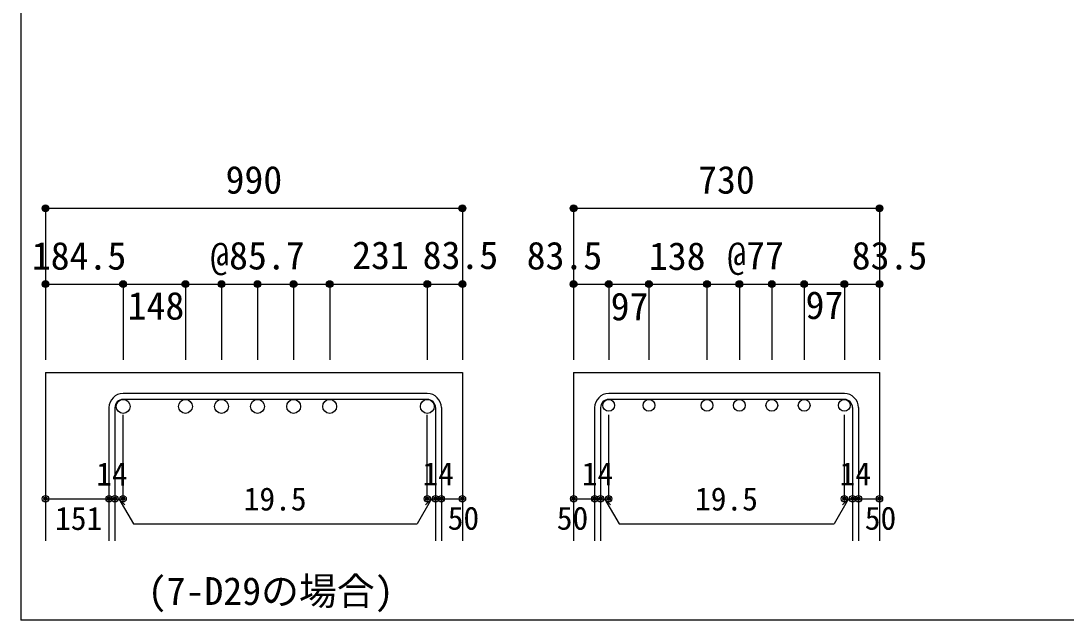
# Model space of a CAD drawing. Units: millimetres at full size, sheet at 1:30; details may follow other scales. Extents: x -5973 to 5954, y -4195 to 4201.
# Drawn here: x -5973 to -3489, y -4195 to -2772 of the extents above; entities that cross this region are included whole.
import ezdxf
from ezdxf.enums import TextEntityAlignment as Align

# ---------------------------------------------------------------- set-up
doc = ezdxf.new("R2010")
doc.units = ezdxf.units.MM
doc.header["$LTSCALE"] = 30
doc.header["$PDMODE"] = 32
doc.header["$PDSIZE"] = 15
for name, color, linetype in [('0-1_躯体線', 2, 'Continuous'), ('0-5_基礎梁筋', 7, 'Continuous'), ('0-6_スタラップ筋', 7, 'Continuous'), ('0-7_文字', 4, 'Continuous'), ('0-D_寸法', 4, 'Continuous'), ('F-0_枠', 6, 'Continuous')]:
    doc.layers.add(name, color=color, linetype=linetype)
doc.styles.add('ＭＳ ゴシック', font='')
doc.styles.get('ＭＳ ゴシック').set_extended_font_data('MS Gothic')

msp = doc.modelspace()

# ---------------------------------------------------------------- linework, layer by layer
at = {"layer": '0-1_躯体線'}
for p, q in [((-5914.51, -3607.16), (-5914.51, -4007.16)), ((-5914.51, -3607.16), (-4923.51, -3607.16)), ((-4923.51, -3607.16), (-4923.51, -4007.16)), ((-4659.3, -3607.16), (-4659.3, -4007.16)), ((-4659.3, -3607.16), (-3932.3, -3607.16)), ((-3932.3, -3607.16), (-3932.3, -4007.16))]:
    msp.add_line(p, q, dxfattribs=at)
at = {"layer": '0-5_基礎梁筋', "color": 3}
for centre, radius in [((-5730.01, -3687.66), 16.5), ((-5581.89, -3687.66), 16.5), ((-5496.17, -3687.66), 16.5), ((-5410.45, -3687.66), 16.5), ((-5324.73, -3687.66), 16.5), ((-5239.01, -3687.66), 16.5), ((-5007.01, -3687.66), 16.5), ((-4575.8, -3685.16), 14), ((-4480.3, -3685.16), 14), ((-4342.3, -3685.16), 14), ((-4265.3, -3685.16), 14), ((-4188.3, -3685.16), 14), ((-4111.3, -3685.16), 14), ((-4015.8, -3685.16), 14)]:
    msp.add_circle(centre, radius, dxfattribs=at)
at = {"layer": '0-6_スタラップ筋'}
for p, q in [((-5007.01, -3657.16), (-5730.01, -3657.16)), ((-5007.01, -3671.16), (-5730.01, -3671.16)), ((-4015.8, -3657.16), (-4575.8, -3657.16)), ((-4015.8, -3671.16), (-4575.8, -3671.16)), ((-5763.51, -3690.66), (-5763.51, -4007.16)), ((-5749.51, -3690.66), (-5749.51, -4007.16)), ((-4987.51, -3690.66), (-4987.51, -4007.16)), ((-4973.51, -3690.66), (-4973.51, -4007.16)), ((-4609.3, -3690.66), (-4609.3, -4007.16)), ((-4595.3, -3690.66), (-4595.3, -4007.16)), ((-3996.3, -3690.66), (-3996.3, -4007.16)), ((-3982.3, -3690.66), (-3982.3, -4007.16))]:
    msp.add_line(p, q, dxfattribs=at)
for centre, radius, start, end in [((-5730.01, -3690.66), 33.5, 90, 180), ((-5730.01, -3690.66), 19.5, 90, 180), ((-5007.01, -3690.66), 33.5, 0, 90), ((-5007.01, -3690.66), 19.5, 0, 90), ((-4575.8, -3690.66), 33.5, 90, 180), ((-4575.8, -3690.66), 19.5, 90, 180), ((-4015.8, -3690.66), 33.5, 0, 90), ((-4015.8, -3690.66), 19.5, 0, 90)]:
    msp.add_arc(centre, radius, start, end, dxfattribs=at)
at = {"layer": '0-D_寸法'}
for p, q in [((-5914.51, -3217.16), (-5914.51, -3397.16)), ((-5914.51, -3217.16), (-4923.51, -3217.16)), ((-4923.51, -3217.16), (-4923.51, -3397.16)), ((-4923.51, -3217.16), (-4923.51, -3397.16)), ((-4659.3, -3217.16), (-4659.3, -3397.16)), ((-4659.3, -3217.16), (-3932.3, -3217.16)), ((-3932.3, -3217.16), (-3932.3, -3397.16)), ((-3932.3, -3217.16), (-3932.3, -3397.16)), ((-5914.51, -3397.16), (-5914.51, -3577.16)), ((-5914.51, -3397.16), (-4923.51, -3397.16)), ((-5730.01, -3397.16), (-5730.01, -3577.16)), ((-5581.89, -3397.16), (-5581.89, -3577.16)), ((-5496.17, -3397.16), (-5496.17, -3577.16)), ((-5410.45, -3397.16), (-5410.45, -3577.16)), ((-5324.73, -3397.16), (-5324.73, -3577.16)), ((-5239.01, -3397.16), (-5239.01, -3577.16)), ((-5007.01, -3397.16), (-5007.01, -3577.16)), ((-4923.51, -3397.16), (-4923.51, -3577.16)), ((-4659.3, -3397.16), (-4659.3, -3577.16)), ((-4659.3, -3397.16), (-3932.3, -3397.16)), ((-4575.8, -3397.16), (-4575.8, -3577.16)), ((-4480.3, -3397.16), (-4480.3, -3577.16)), ((-4342.3, -3397.16), (-4342.3, -3577.16)), ((-4265.3, -3397.16), (-4265.3, -3577.16)), ((-4188.3, -3397.16), (-4188.3, -3577.16)), ((-4111.3, -3397.16), (-4111.3, -3577.16)), ((-4015.8, -3397.16), (-4015.8, -3577.16)), ((-3932.3, -3397.16), (-3932.3, -3577.16)), ((-5007.01, -3907.16), (-5007.01, -3707.83)), ((-4575.8, -3907.16), (-4575.8, -3707.83)), ((-4015.8, -3907.16), (-4015.8, -3707.83)), ((-5914.51, -3907.16), (-5763.51, -3907.16)), ((-5739.76, -3907.16), (-5705.54, -3966.44)), ((-5739.76, -3907.16), (-5725.62, -3921.31)), ((-4997.26, -3907.16), (-5031.48, -3966.44)), ((-4997.26, -3907.16), (-5011.4, -3921.31)), ((-5007.01, -3907.16), (-4923.51, -3907.16)), ((-4987.51, -3907.16), (-4973.51, -3907.16)), ((-4659.3, -3907.16), (-4609.3, -3907.16)), ((-4609.3, -3907.16), (-4575.8, -3907.16)), ((-4585.55, -3907.16), (-4571.41, -3921.31)), ((-4585.55, -3907.16), (-4551.33, -3966.44)), ((-4006.05, -3907.16), (-4040.27, -3966.44)), ((-4006.05, -3907.16), (-4020.19, -3921.31)), ((-4015.8, -3907.16), (-3932.3, -3907.16)), ((-3996.3, -3907.16), (-3982.3, -3907.16)), ((-5705.54, -3966.44), (-5031.48, -3966.44)), ((-4551.33, -3966.44), (-4040.27, -3966.44))]:
    msp.add_line(p, q, dxfattribs=at)
msp.add_lwpolyline([(-5763.51, -3907.16), (-5730.01, -3907.16), (-5730.01, -3707.83)], dxfattribs=at)
for centre, radius in [((-5914.51, -3217.16), 8), ((-5914.51, -3217.16), 7.2), ((-5914.51, -3217.16), 6.4), ((-5914.51, -3217.16), 5.6), ((-5914.51, -3217.16), 4.8), ((-5914.51, -3217.16), 4), ((-5914.51, -3217.16), 3.2), ((-5914.51, -3217.16), 2.4), ((-5914.51, -3217.16), 1.6), ((-5914.51, -3217.16), 0.8), ((-4923.51, -3217.16), 8), ((-4923.51, -3217.16), 7.2), ((-4923.51, -3217.16), 6.4), ((-4923.51, -3217.16), 5.6), ((-4923.51, -3217.16), 4.8), ((-4923.51, -3217.16), 4), ((-4923.51, -3217.16), 3.2), ((-4923.51, -3217.16), 2.4), ((-4923.51, -3217.16), 1.6), ((-4923.51, -3217.16), 0.8), ((-4659.3, -3217.16), 8), ((-4659.3, -3217.16), 7.2), ((-4659.3, -3217.16), 6.4), ((-4659.3, -3217.16), 5.6), ((-4659.3, -3217.16), 4.8), ((-4659.3, -3217.16), 4), ((-4659.3, -3217.16), 3.2), ((-4659.3, -3217.16), 2.4), ((-4659.3, -3217.16), 1.6), ((-4659.3, -3217.16), 0.8), ((-3932.3, -3217.16), 8), ((-3932.3, -3217.16), 7.2), ((-3932.3, -3217.16), 6.4), ((-3932.3, -3217.16), 5.6), ((-3932.3, -3217.16), 4.8), ((-3932.3, -3217.16), 4), ((-3932.3, -3217.16), 3.2), ((-3932.3, -3217.16), 2.4), ((-3932.3, -3217.16), 1.6), ((-3932.3, -3217.16), 0.8), ((-5914.51, -3397.16), 8), ((-5914.51, -3397.16), 7.2), ((-5914.51, -3397.16), 6.4), ((-5914.51, -3397.16), 5.6), ((-5914.51, -3397.16), 4.8), ((-5914.51, -3397.16), 4), ((-5914.51, -3397.16), 3.2), ((-5914.51, -3397.16), 2.4), ((-5914.51, -3397.16), 1.6), ((-5914.51, -3397.16), 0.8), ((-5730.01, -3397.16), 8), ((-5730.01, -3397.16), 7.2), ((-5730.01, -3397.16), 6.4), ((-5730.01, -3397.16), 5.6), ((-5730.01, -3397.16), 4.8), ((-5730.01, -3397.16), 4), ((-5730.01, -3397.16), 3.2), ((-5730.01, -3397.16), 2.4), ((-5730.01, -3397.16), 1.6), ((-5730.01, -3397.16), 0.8), ((-5581.89, -3397.16), 8), ((-5581.89, -3397.16), 7.2), ((-5581.89, -3397.16), 6.4), ((-5581.89, -3397.16), 5.6), ((-5581.89, -3397.16), 4.8), ((-5581.89, -3397.16), 4), ((-5581.89, -3397.16), 3.2), ((-5581.89, -3397.16), 2.4), ((-5581.89, -3397.16), 1.6), ((-5581.89, -3397.16), 0.8), ((-5496.17, -3397.16), 8), ((-5496.17, -3397.16), 7.2), ((-5496.17, -3397.16), 6.4), ((-5496.17, -3397.16), 5.6), ((-5496.17, -3397.16), 4.8), ((-5496.17, -3397.16), 4), ((-5496.17, -3397.16), 3.2), ((-5496.17, -3397.16), 2.4), ((-5496.17, -3397.16), 1.6), ((-5496.17, -3397.16), 0.8), ((-5410.45, -3397.16), 8), ((-5410.45, -3397.16), 7.2), ((-5410.45, -3397.16), 6.4), ((-5410.45, -3397.16), 5.6), ((-5410.45, -3397.16), 4.8), ((-5410.45, -3397.16), 4), ((-5410.45, -3397.16), 3.2), ((-5410.45, -3397.16), 2.4), ((-5410.45, -3397.16), 1.6), ((-5410.45, -3397.16), 0.8), ((-5324.73, -3397.16), 8), ((-5324.73, -3397.16), 7.2), ((-5324.73, -3397.16), 6.4), ((-5324.73, -3397.16), 5.6), ((-5324.73, -3397.16), 4.8), ((-5324.73, -3397.16), 4), ((-5324.73, -3397.16), 3.2), ((-5324.73, -3397.16), 2.4), ((-5324.73, -3397.16), 1.6), ((-5324.73, -3397.16), 0.8), ((-5239.01, -3397.16), 8), ((-5239.01, -3397.16), 7.2), ((-5239.01, -3397.16), 6.4), ((-5239.01, -3397.16), 5.6), ((-5239.01, -3397.16), 4.8), ((-5239.01, -3397.16), 4), ((-5239.01, -3397.16), 3.2), ((-5239.01, -3397.16), 2.4), ((-5239.01, -3397.16), 1.6), ((-5239.01, -3397.16), 0.8), ((-5007.01, -3397.16), 8), ((-5007.01, -3397.16), 7.2), ((-5007.01, -3397.16), 6.4), ((-5007.01, -3397.16), 5.6), ((-5007.01, -3397.16), 4.8), ((-5007.01, -3397.16), 4), ((-5007.01, -3397.16), 3.2), ((-5007.01, -3397.16), 2.4), ((-5007.01, -3397.16), 1.6), ((-5007.01, -3397.16), 0.8), ((-4923.51, -3397.16), 8), ((-4923.51, -3397.16), 7.2), ((-4923.51, -3397.16), 6.4), ((-4923.51, -3397.16), 5.6), ((-4923.51, -3397.16), 4.8), ((-4923.51, -3397.16), 4), ((-4923.51, -3397.16), 3.2), ((-4923.51, -3397.16), 2.4), ((-4923.51, -3397.16), 1.6), ((-4923.51, -3397.16), 0.8), ((-4659.3, -3397.16), 8), ((-4659.3, -3397.16), 7.2), ((-4659.3, -3397.16), 6.4), ((-4659.3, -3397.16), 5.6), ((-4659.3, -3397.16), 4.8), ((-4659.3, -3397.16), 4), ((-4659.3, -3397.16), 3.2), ((-4659.3, -3397.16), 2.4), ((-4659.3, -3397.16), 1.6), ((-4659.3, -3397.16), 0.8), ((-4575.8, -3397.16), 8), ((-4575.8, -3397.16), 7.2), ((-4575.8, -3397.16), 6.4), ((-4575.8, -3397.16), 5.6), ((-4575.8, -3397.16), 4.8), ((-4575.8, -3397.16), 4), ((-4575.8, -3397.16), 3.2), ((-4575.8, -3397.16), 2.4), ((-4575.8, -3397.16), 1.6), ((-4575.8, -3397.16), 0.8), ((-4480.3, -3397.16), 8), ((-4480.3, -3397.16), 7.2), ((-4480.3, -3397.16), 6.4), ((-4480.3, -3397.16), 5.6), ((-4480.3, -3397.16), 4.8), ((-4480.3, -3397.16), 4), ((-4480.3, -3397.16), 3.2), ((-4480.3, -3397.16), 2.4), ((-4480.3, -3397.16), 1.6), ((-4480.3, -3397.16), 0.8), ((-4342.3, -3397.16), 8), ((-4342.3, -3397.16), 7.2), ((-4342.3, -3397.16), 6.4), ((-4342.3, -3397.16), 5.6), ((-4342.3, -3397.16), 4.8), ((-4342.3, -3397.16), 4), ((-4342.3, -3397.16), 3.2), ((-4342.3, -3397.16), 2.4), ((-4342.3, -3397.16), 1.6), ((-4342.3, -3397.16), 0.8), ((-4265.3, -3397.16), 8), ((-4265.3, -3397.16), 7.2), ((-4265.3, -3397.16), 6.4), ((-4265.3, -3397.16), 5.6), ((-4265.3, -3397.16), 4.8), ((-4265.3, -3397.16), 4), ((-4265.3, -3397.16), 3.2), ((-4265.3, -3397.16), 2.4), ((-4265.3, -3397.16), 1.6), ((-4265.3, -3397.16), 0.8), ((-4188.3, -3397.16), 8), ((-4188.3, -3397.16), 7.2), ((-4188.3, -3397.16), 6.4), ((-4188.3, -3397.16), 5.6), ((-4188.3, -3397.16), 4.8), ((-4188.3, -3397.16), 4), ((-4188.3, -3397.16), 3.2), ((-4188.3, -3397.16), 2.4), ((-4188.3, -3397.16), 1.6), ((-4188.3, -3397.16), 0.8), ((-4111.3, -3397.16), 8), ((-4111.3, -3397.16), 7.2), ((-4111.3, -3397.16), 6.4), ((-4111.3, -3397.16), 5.6), ((-4111.3, -3397.16), 4.8), ((-4111.3, -3397.16), 4), ((-4111.3, -3397.16), 3.2), ((-4111.3, -3397.16), 2.4), ((-4111.3, -3397.16), 1.6), ((-4111.3, -3397.16), 0.8), ((-4015.8, -3397.16), 8), ((-4015.8, -3397.16), 7.2), ((-4015.8, -3397.16), 6.4), ((-4015.8, -3397.16), 5.6), ((-4015.8, -3397.16), 4.8), ((-4015.8, -3397.16), 4), ((-4015.8, -3397.16), 3.2), ((-4015.8, -3397.16), 2.4), ((-4015.8, -3397.16), 1.6), ((-4015.8, -3397.16), 0.8), ((-3932.3, -3397.16), 8), ((-3932.3, -3397.16), 7.2), ((-3932.3, -3397.16), 6.4), ((-3932.3, -3397.16), 5.6), ((-3932.3, -3397.16), 4.8), ((-3932.3, -3397.16), 4), ((-3932.3, -3397.16), 3.2), ((-3932.3, -3397.16), 2.4), ((-3932.3, -3397.16), 1.6), ((-3932.3, -3397.16), 0.8), ((-5914.51, -3907.16), 4), ((-5914.51, -3907.16), 3.6), ((-5914.51, -3907.16), 3.2), ((-5914.51, -3907.16), 2.8), ((-5914.51, -3907.16), 2.4), ((-5914.51, -3907.16), 2), ((-5914.51, -3907.16), 1.6), ((-5914.51, -3907.16), 1.2), ((-5914.51, -3907.16), 0.8), ((-5914.51, -3907.16), 0.4), ((-5763.51, -3907.16), 4), ((-5763.51, -3907.16), 3.6), ((-5763.51, -3907.16), 3.2), ((-5763.51, -3907.16), 2.8), ((-5763.51, -3907.16), 2.4), ((-5763.51, -3907.16), 2), ((-5763.51, -3907.16), 1.6), ((-5763.51, -3907.16), 1.2), ((-5763.51, -3907.16), 0.8), ((-5763.51, -3907.16), 0.4), ((-5749.51, -3907.16), 4), ((-5749.51, -3907.16), 3.6), ((-5749.51, -3907.16), 3.2), ((-5749.51, -3907.16), 2.8), ((-5749.51, -3907.16), 2.4), ((-5749.51, -3907.16), 2), ((-5749.51, -3907.16), 1.6), ((-5749.51, -3907.16), 1.2), ((-5749.51, -3907.16), 0.8), ((-5749.51, -3907.16), 0.4), ((-5730.01, -3907.16), 4), ((-5730.01, -3907.16), 3.6), ((-5730.01, -3907.16), 3.2), ((-5730.01, -3907.16), 2.8), ((-5730.01, -3907.16), 2.4), ((-5730.01, -3907.16), 2), ((-5730.01, -3907.16), 1.6), ((-5730.01, -3907.16), 1.2), ((-5730.01, -3907.16), 0.8), ((-5730.01, -3907.16), 0.4), ((-5007.01, -3907.16), 4), ((-5007.01, -3907.16), 3.6), ((-5007.01, -3907.16), 3.2), ((-5007.01, -3907.16), 2.8), ((-5007.01, -3907.16), 2.4), ((-5007.01, -3907.16), 2), ((-5007.01, -3907.16), 1.6), ((-5007.01, -3907.16), 1.2), ((-5007.01, -3907.16), 0.8), ((-5007.01, -3907.16), 0.4), ((-4987.51, -3907.16), 4), ((-4987.51, -3907.16), 3.6), ((-4987.51, -3907.16), 3.2), ((-4987.51, -3907.16), 2.8), ((-4987.51, -3907.16), 2.4), ((-4987.51, -3907.16), 2), ((-4987.51, -3907.16), 1.6), ((-4987.51, -3907.16), 1.2), ((-4987.51, -3907.16), 0.8), ((-4987.51, -3907.16), 0.4), ((-4973.51, -3907.16), 4), ((-4973.51, -3907.16), 3.6), ((-4973.51, -3907.16), 3.2), ((-4973.51, -3907.16), 2.8), ((-4973.51, -3907.16), 2.4), ((-4973.51, -3907.16), 2), ((-4973.51, -3907.16), 1.6), ((-4973.51, -3907.16), 1.2), ((-4973.51, -3907.16), 0.8), ((-4973.51, -3907.16), 0.4), ((-4923.51, -3907.16), 4), ((-4923.51, -3907.16), 3.6), ((-4923.51, -3907.16), 3.2), ((-4923.51, -3907.16), 2.8), ((-4923.51, -3907.16), 2.4), ((-4923.51, -3907.16), 2), ((-4923.51, -3907.16), 1.6), ((-4923.51, -3907.16), 1.2), ((-4923.51, -3907.16), 0.8), ((-4923.51, -3907.16), 0.4), ((-4659.3, -3907.16), 4), ((-4659.3, -3907.16), 3.6), ((-4659.3, -3907.16), 3.2), ((-4659.3, -3907.16), 2.8), ((-4659.3, -3907.16), 2.4), ((-4659.3, -3907.16), 2), ((-4659.3, -3907.16), 1.6), ((-4659.3, -3907.16), 1.2), ((-4659.3, -3907.16), 0.8), ((-4659.3, -3907.16), 0.4), ((-4609.3, -3907.16), 4), ((-4609.3, -3907.16), 3.6), ((-4609.3, -3907.16), 3.2), ((-4609.3, -3907.16), 2.8), ((-4609.3, -3907.16), 2.4), ((-4609.3, -3907.16), 2), ((-4609.3, -3907.16), 1.6), ((-4609.3, -3907.16), 1.2), ((-4609.3, -3907.16), 0.8), ((-4609.3, -3907.16), 0.4), ((-4595.3, -3907.16), 4), ((-4595.3, -3907.16), 3.6), ((-4595.3, -3907.16), 3.2), ((-4595.3, -3907.16), 2.8), ((-4595.3, -3907.16), 2.4), ((-4595.3, -3907.16), 2), ((-4595.3, -3907.16), 1.6), ((-4595.3, -3907.16), 1.2), ((-4595.3, -3907.16), 0.8), ((-4595.3, -3907.16), 0.4), ((-4575.8, -3907.16), 4), ((-4575.8, -3907.16), 3.6), ((-4575.8, -3907.16), 3.2), ((-4575.8, -3907.16), 2.8), ((-4575.8, -3907.16), 2.4), ((-4575.8, -3907.16), 2), ((-4575.8, -3907.16), 1.6), ((-4575.8, -3907.16), 1.2), ((-4575.8, -3907.16), 0.8), ((-4575.8, -3907.16), 0.4), ((-4015.8, -3907.16), 4), ((-4015.8, -3907.16), 3.6), ((-4015.8, -3907.16), 3.2), ((-4015.8, -3907.16), 2.8), ((-4015.8, -3907.16), 2.4), ((-4015.8, -3907.16), 2), ((-4015.8, -3907.16), 1.6), ((-4015.8, -3907.16), 1.2), ((-4015.8, -3907.16), 0.8), ((-4015.8, -3907.16), 0.4), ((-3996.3, -3907.16), 4), ((-3996.3, -3907.16), 3.6), ((-3996.3, -3907.16), 3.2), ((-3996.3, -3907.16), 2.8), ((-3996.3, -3907.16), 2.4), ((-3996.3, -3907.16), 2), ((-3996.3, -3907.16), 1.6), ((-3996.3, -3907.16), 1.2), ((-3996.3, -3907.16), 0.8), ((-3996.3, -3907.16), 0.4), ((-3982.3, -3907.16), 4), ((-3982.3, -3907.16), 3.6), ((-3982.3, -3907.16), 3.2), ((-3982.3, -3907.16), 2.8), ((-3982.3, -3907.16), 2.4), ((-3982.3, -3907.16), 2), ((-3982.3, -3907.16), 1.6), ((-3982.3, -3907.16), 1.2), ((-3982.3, -3907.16), 0.8), ((-3982.3, -3907.16), 0.4), ((-3932.3, -3907.16), 4), ((-3932.3, -3907.16), 3.6), ((-3932.3, -3907.16), 3.2), ((-3932.3, -3907.16), 2.8), ((-3932.3, -3907.16), 2.4), ((-3932.3, -3907.16), 2), ((-3932.3, -3907.16), 1.6), ((-3932.3, -3907.16), 1.2), ((-3932.3, -3907.16), 0.8), ((-3932.3, -3907.16), 0.4)]:
    msp.add_circle(centre, radius, dxfattribs=at)
at = {"layer": '0-D_寸法', "color": 7}
for p in [(-5914.51, -3217.16), (-4923.51, -3217.16), (-4659.3, -3217.16), (-3932.3, -3217.16), (-5914.51, -3397.16), (-5730.01, -3397.16), (-5581.89, -3397.16), (-5496.17, -3397.16), (-5410.45, -3397.16), (-5324.73, -3397.16), (-5239.01, -3397.16), (-5007.01, -3397.16), (-4923.51, -3397.16), (-4659.3, -3397.16), (-4575.8, -3397.16), (-4480.3, -3397.16), (-4342.3, -3397.16), (-4265.3, -3397.16), (-4188.3, -3397.16), (-4111.3, -3397.16), (-4015.8, -3397.16), (-3932.3, -3397.16), (-5914.51, -3907.16), (-5763.51, -3907.16), (-5749.51, -3907.16), (-5730.01, -3907.16), (-5007.01, -3907.16), (-4987.51, -3907.16), (-4973.51, -3907.16), (-4923.51, -3907.16), (-4659.3, -3907.16), (-4609.3, -3907.16), (-4595.3, -3907.16), (-4575.8, -3907.16), (-4015.8, -3907.16), (-3996.3, -3907.16), (-3982.3, -3907.16), (-3932.3, -3907.16)]:
    msp.add_point(p, dxfattribs=at)
at = {"layer": 'F-0_枠'}
for p in [(-5972.88, 4201.15), (5954.1, -4195.24)]:
    msp.add_line(p, (-5972.88, -4195.24), dxfattribs=at)

# ---------------------------------------------------------------- texts
at = {"layer": '0-7_文字', "color": 7, "style": 'ＭＳ ゴシック'}
msp.add_text('(7-D29の場合)', height=65.98, dxfattribs=at).set_placement((-5671.35, -4179.05), align=Align.BOTTOM_LEFT)
at = {"layer": '0-D_寸法', "style": 'ＭＳ ゴシック'}
for s, height, p in [('990', 65.98, (-5486.51, -3202.16)), ('730', 65.98, (-4363.3, -3202.16)), ('184.5', 65.98, (-5946.86, -3382.64)), ('@85.7', 65.98, (-5522.95, -3382.16)), ('231', 65.98, (-5185.59, -3381.26)), ('83.5', 65.98, (-5018.02, -3381.06)), ('83.5', 65.98, (-4770.8, -3382.16)), ('138', 65.98, (-4480.32, -3383.37)), ('@77', 65.98, (-4294.09, -3381.51)), ('83.5', 65.98, (-3998.3, -3382.16)), ('148', 65.98, (-5719.16, -3501.38)), ('97', 65.98, (-4571.21, -3503)), ('97', 65.98, (-4108.04, -3499.89)), ('14', 54.99, (-5793.98, -3892.15)), ('14', 54.99, (-5018.47, -3891.71)), ('14', 54.99, (-4639.84, -3891.71)), ('14', 54.99, (-4027.26, -3891.71)), ('19.5', 54.99, (-5443.51, -3951.44)), ('19.5', 54.99, (-4370.8, -3951.44)), ('151', 54.99, (-5891.68, -3997.67)), ('50', 54.99, (-4958.51, -3997.16)), ('50', 54.99, (-4699.3, -3997.16)), ('50', 54.99, (-3967.3, -3997.16))]:
    msp.add_text(s, height=height, dxfattribs=at).set_placement(p, align=Align.BOTTOM_LEFT)

doc.saveas('drawing.dxf')
